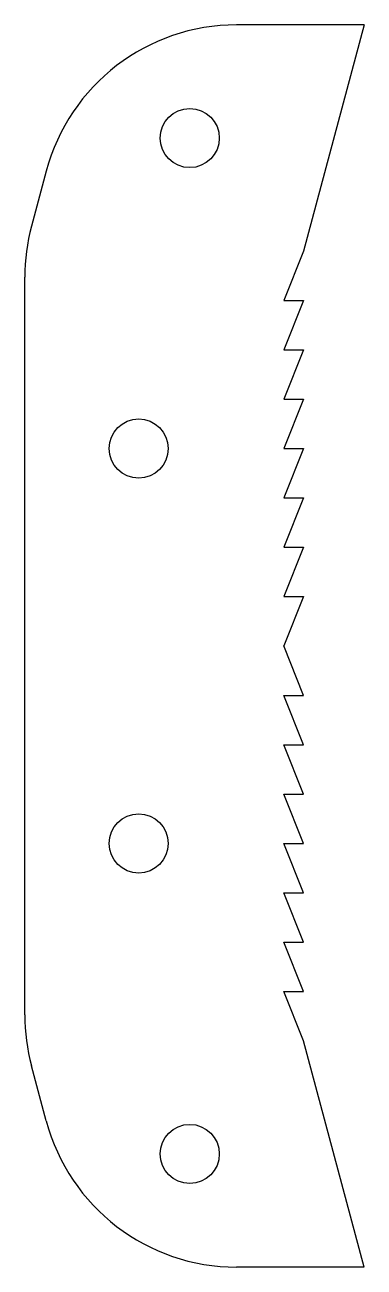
# Model space of a CAD drawing. Header units: millimetres. Extents: x -21.6 to -4.4, y -11.5 to 51.5.
import ezdxf

# ---------------------------------------------------------------- set-up
doc = ezdxf.new("R2010")
doc.units = ezdxf.units.MM

msp = doc.modelspace()

# ---------------------------------------------------------------- linework, layer by layer
at = {"color": 7, "linetype": 'Continuous', "lineweight": 25}
for p, q in [((-4.393, 51.464), (-10.862, 51.464)), ((-4.393, 51.464), (-7.465, 40)), ((-20.522, 44.053), (-21.267, 41.272)), ((-7.465, 40), (-8.465, 37.5)), ((-21.607, 1.317), (-21.607, 38.683)), ((-8.465, 37.5), (-7.465, 37.5)), ((-7.465, 37.5), (-8.465, 35)), ((-8.465, 35), (-7.465, 35)), ((-7.465, 35), (-8.465, 32.5)), ((-8.465, 32.5), (-7.465, 32.5)), ((-7.465, 32.5), (-8.465, 30)), ((-8.465, 30), (-7.465, 30)), ((-7.465, 30), (-8.465, 27.5)), ((-8.465, 27.5), (-7.465, 27.5)), ((-7.465, 27.5), (-8.465, 25)), ((-8.465, 25), (-7.465, 25)), ((-7.465, 25), (-8.465, 22.5)), ((-8.465, 22.5), (-7.465, 22.5)), ((-7.465, 22.5), (-8.465, 20)), ((-7.465, 17.5), (-8.465, 20)), ((-8.465, 17.5), (-7.465, 17.5)), ((-7.465, 15), (-8.465, 17.5)), ((-8.465, 15), (-7.465, 15)), ((-7.465, 12.5), (-8.465, 15)), ((-8.465, 12.5), (-7.465, 12.5)), ((-7.465, 10), (-8.465, 12.5)), ((-8.465, 10), (-7.465, 10)), ((-7.465, 7.5), (-8.465, 10)), ((-8.465, 7.5), (-7.465, 7.5)), ((-7.465, 5), (-8.465, 7.5)), ((-8.465, 5), (-7.465, 5)), ((-7.465, 2.5), (-8.465, 5)), ((-8.465, 2.5), (-7.465, 2.5)), ((-7.465, 0), (-8.465, 2.5)), ((-4.393, -11.464), (-7.465, 0)), ((-20.522, -4.053), (-21.267, -1.272)), ((-4.393, -11.464), (-10.862, -11.464))]:
    msp.add_line(p, q, dxfattribs=at)
for centre in [(-13.241, 45.732), (-15.832, 30), (-15.832, 10), (-13.241, -5.732)]:
    msp.add_circle(centre, 1.5, dxfattribs=at)
for centre, start, end in [((-10.862, 41.464), 90, 165), ((-11.607, 38.683), 165, 180), ((-11.607, 1.317), 180, 195), ((-10.862, -1.464), 195, 270)]:
    msp.add_arc(centre, 10, start, end, dxfattribs=at)

doc.saveas('drawing.dxf')
